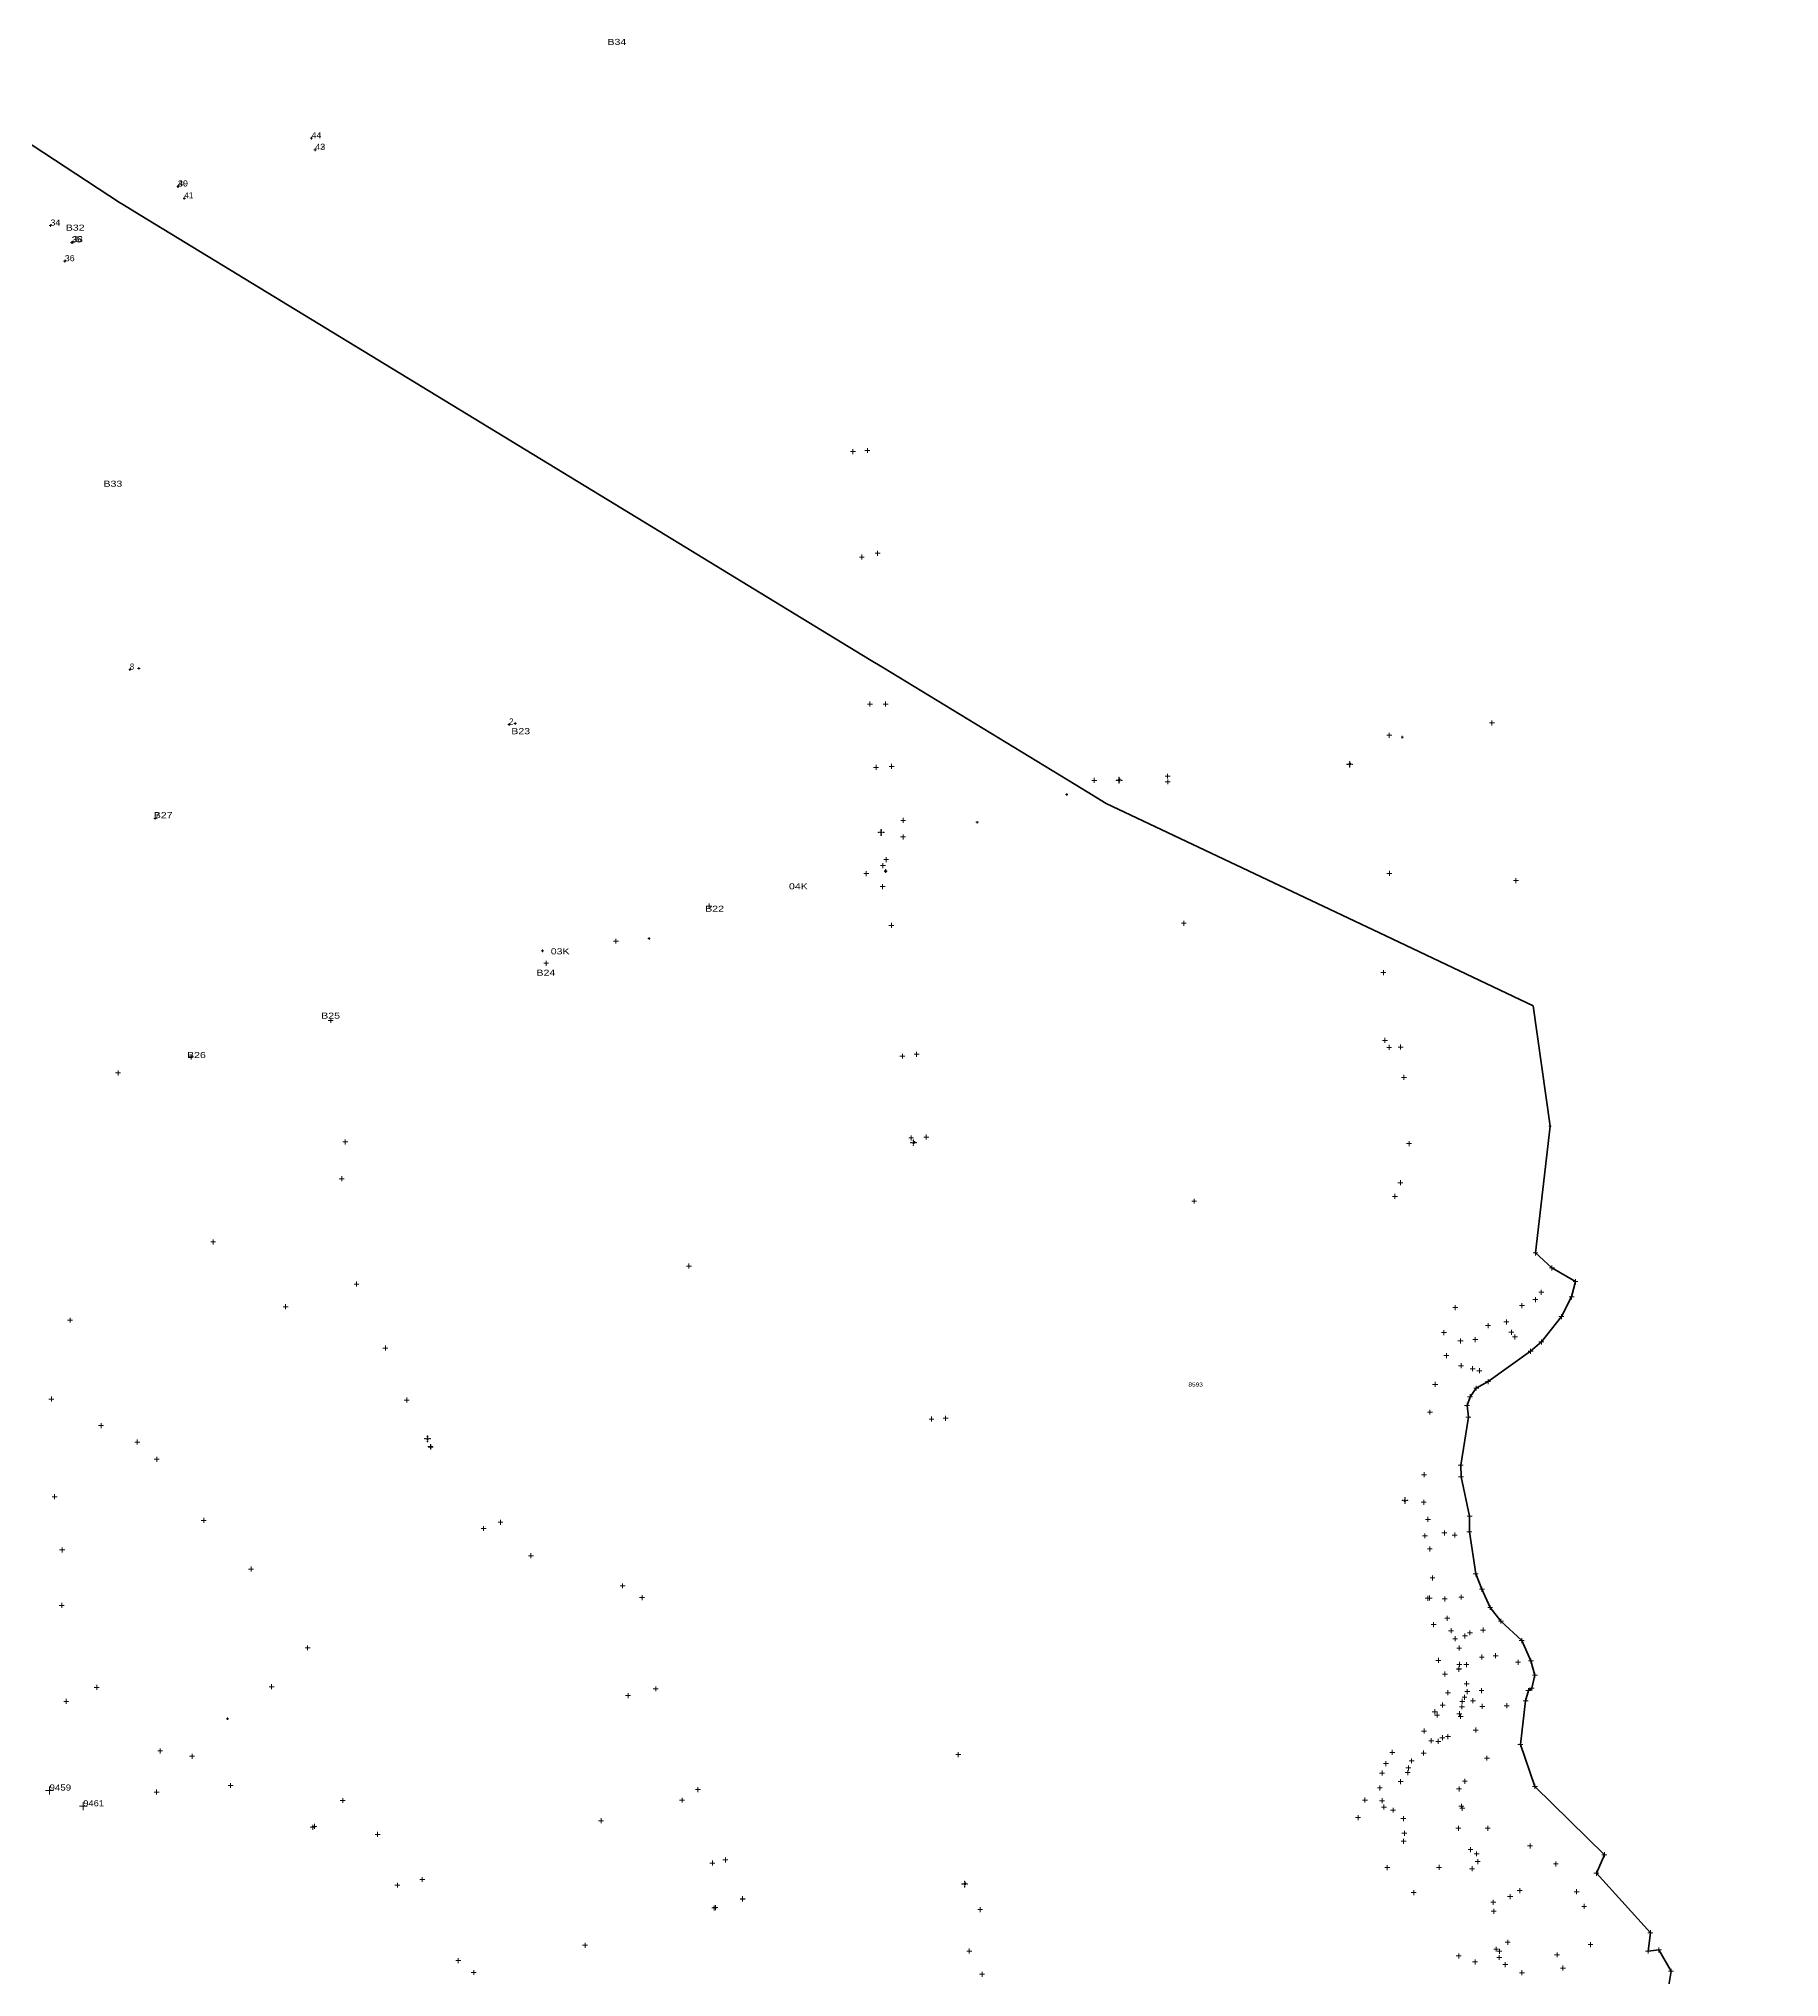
# Model space of a CAD drawing. Header units: metres. Extents: x 547847 to 551052, y 1837827 to 1840761.
# Drawn here: x 548987.4 to 549417.1, y 1840177.5 to 1840656.1 of the extents above; entities that cross this region are included whole.
import ezdxf

# ---------------------------------------------------------------- set-up
doc = ezdxf.new("R2010")
doc.units = ezdxf.units.M
doc.header["$LTSCALE"] = 0.6
doc.header["$PDMODE"] = 32
doc.header["$PDSIZE"] = 0.3
for name, color, linetype, lineweight in [('3', 7, 'Continuous', 13), ('4', 7, 'Continuous', 13), ('52', 7, 'Continuous', 35)]:
    doc.layers.add(name, color=color, linetype=linetype, lineweight=lineweight)
doc.layers.add('5', color=7, linetype='Continuous')

msp = doc.modelspace()

# ---------------------------------------------------------------- hatches: boundary and pattern name
at = {"layer": '3'}
for points in [[(549310.33, 1840476.96), (549310.59, 1840476.96), (549310.59, 1840477.07), (549310.33, 1840477.07)], [(549311.13, 1840477.01, 1), (549311.02, 1840477.01, 1)], [(549311.06, 1840477.5), (549311.14, 1840477.5), (549311.14, 1840477.72), (549311.06, 1840477.72)], [(549311.06, 1840476.27), (549311.14, 1840476.27), (549311.14, 1840476.52), (549311.06, 1840476.52)], [(549311.57, 1840476.96), (549311.8, 1840476.96), (549311.8, 1840477.07), (549311.57, 1840477.07)], [(549253.4, 1840473.02), (549253.63, 1840473.02), (549253.63, 1840473.1), (549253.4, 1840473.1)], [(549254.18, 1840473.04, 1), (549254.06, 1840473.04, 1)], [(549254.1, 1840473.53), (549254.18, 1840473.53), (549254.18, 1840473.79), (549254.1, 1840473.79)], [(549254.1, 1840472.33), (549254.18, 1840472.33), (549254.18, 1840472.55), (549254.1, 1840472.55)], [(549254.61, 1840473.02), (549254.87, 1840473.02), (549254.87, 1840473.1), (549254.61, 1840473.1)], [(549194.66, 1840460.12), (549194.88, 1840460.12), (549194.88, 1840460.23), (549194.66, 1840460.23)], [(549195.43, 1840460.17, 1), (549195.31, 1840460.17, 1)], [(549195.32, 1840460.66), (549195.43, 1840460.66), (549195.43, 1840460.88), (549195.32, 1840460.88)], [(549195.32, 1840459.43), (549195.43, 1840459.43), (549195.43, 1840459.68), (549195.32, 1840459.68)], [(549195.86, 1840460.12), (549196.11, 1840460.12), (549196.11, 1840460.23), (549195.86, 1840460.23)], [(549196.11, 1840450.6), (549196.23, 1840450.6), (549196.23, 1840450.65), (549196.11, 1840450.65)], [(549196.51, 1840450.62, 1), (549196.45, 1840450.62, 1)], [(549196.46, 1840450.87), (549196.51, 1840450.87), (549196.51, 1840451), (549196.46, 1840451)], [(549196.46, 1840450.25), (549196.51, 1840450.25), (549196.51, 1840450.37), (549196.46, 1840450.37)], [(549196.73, 1840450.6), (549196.86, 1840450.6), (549196.86, 1840450.65), (549196.73, 1840450.65)], [(549202.63, 1840383.54), (549202.89, 1840383.54), (549202.89, 1840383.62), (549202.63, 1840383.62)], [(549203.32, 1840384.05), (549203.4, 1840384.05), (549203.4, 1840384.31), (549203.32, 1840384.31)], [(549203.43, 1840383.56, 1), (549203.32, 1840383.56, 1)], [(549203.32, 1840382.84), (549203.4, 1840382.84), (549203.4, 1840383.07), (549203.32, 1840383.07)], [(549203.87, 1840383.54), (549204.1, 1840383.54), (549204.1, 1840383.62), (549203.87, 1840383.62)], [(549082.64, 1840310.42), (549082.86, 1840310.42), (549082.86, 1840310.52), (549082.64, 1840310.52)], [(549083.3, 1840310.95), (549083.41, 1840310.95), (549083.41, 1840311.17), (549083.3, 1840311.17)], [(549083.41, 1840310.46, 1), (549083.3, 1840310.46, 1)], [(549083.3, 1840309.71), (549083.41, 1840309.71), (549083.41, 1840309.97), (549083.3, 1840309.97)], [(549083.84, 1840310.42), (549084.09, 1840310.42), (549084.09, 1840310.52), (549083.84, 1840310.52)], [(549324.01, 1840295.18), (549324.23, 1840295.18), (549324.23, 1840295.26), (549324.01, 1840295.26)], [(549324.78, 1840295.2, 1), (549324.67, 1840295.2, 1)], [(549324.7, 1840295.69), (549324.78, 1840295.69), (549324.78, 1840295.92), (549324.7, 1840295.92)], [(549324.7, 1840294.45), (549324.78, 1840294.45), (549324.78, 1840294.71), (549324.7, 1840294.71)], [(549325.21, 1840295.18), (549325.47, 1840295.18), (549325.47, 1840295.26), (549325.21, 1840295.26)], [(549215.27, 1840200.46), (549215.53, 1840200.46), (549215.53, 1840200.54), (549215.27, 1840200.54)], [(549216.07, 1840200.49, 1), (549215.96, 1840200.49, 1)], [(549216, 1840200.97), (549216.08, 1840200.97), (549216.08, 1840201.23), (549216, 1840201.23)], [(549216, 1840199.76), (549216.08, 1840199.76), (549216.08, 1840199.99), (549216, 1840199.99)], [(549216.51, 1840200.46), (549216.74, 1840200.46), (549216.74, 1840200.54), (549216.51, 1840200.54)]]:
    msp.add_hatch(color=256, dxfattribs=at).paths.add_polyline_path(points)

# ---------------------------------------------------------------- linework, layer by layer
for p, q in [((549311.21, 1840477.16), (549311.24, 1840477.2)), ((549254.28, 1840473.23), (549254.25, 1840473.19)), ((549254.25, 1840473.19), (549254.28, 1840473.23)), ((549203.54, 1840383.75), (549203.51, 1840383.71)), ((549203.51, 1840383.71), (549203.54, 1840383.75)), ((549216.18, 1840200.67), (549216.15, 1840200.63)), ((549216.15, 1840200.63), (549216.18, 1840200.67))]:
    msp.add_line(p, q, dxfattribs=at)
for points in [[(549310.33, 1840476.96), (549310.59, 1840476.96), (549310.59, 1840477.07), (549310.33, 1840477.07)], [(549311.06, 1840477.5), (549311.14, 1840477.5), (549311.14, 1840477.72), (549311.06, 1840477.72)], [(549311.06, 1840476.27), (549311.14, 1840476.27), (549311.14, 1840476.52), (549311.06, 1840476.52)], [(549311.57, 1840476.96), (549311.8, 1840476.96), (549311.8, 1840477.07), (549311.57, 1840477.07)], [(549253.4, 1840473.02), (549253.63, 1840473.02), (549253.63, 1840473.1), (549253.4, 1840473.1)], [(549254.1, 1840473.53), (549254.18, 1840473.53), (549254.18, 1840473.79), (549254.1, 1840473.79)], [(549254.1, 1840472.33), (549254.18, 1840472.33), (549254.18, 1840472.55), (549254.1, 1840472.55)], [(549254.61, 1840473.02), (549254.87, 1840473.02), (549254.87, 1840473.1), (549254.61, 1840473.1)], [(549194.66, 1840460.12), (549194.88, 1840460.12), (549194.88, 1840460.23), (549194.66, 1840460.23)], [(549195.32, 1840460.66), (549195.43, 1840460.66), (549195.43, 1840460.88), (549195.32, 1840460.88)], [(549195.32, 1840459.43), (549195.43, 1840459.43), (549195.43, 1840459.68), (549195.32, 1840459.68)], [(549195.86, 1840460.12), (549196.11, 1840460.12), (549196.11, 1840460.23), (549195.86, 1840460.23)], [(549196.11, 1840450.6), (549196.23, 1840450.6), (549196.23, 1840450.65), (549196.11, 1840450.65)], [(549196.46, 1840450.87), (549196.51, 1840450.87), (549196.51, 1840451), (549196.46, 1840451)], [(549196.46, 1840450.25), (549196.51, 1840450.25), (549196.51, 1840450.37), (549196.46, 1840450.37)], [(549196.73, 1840450.6), (549196.86, 1840450.6), (549196.86, 1840450.65), (549196.73, 1840450.65)], [(549202.63, 1840383.54), (549202.89, 1840383.54), (549202.89, 1840383.62), (549202.63, 1840383.62)], [(549203.32, 1840384.05), (549203.4, 1840384.05), (549203.4, 1840384.31), (549203.32, 1840384.31)], [(549203.32, 1840382.84), (549203.4, 1840382.84), (549203.4, 1840383.07), (549203.32, 1840383.07)], [(549203.87, 1840383.54), (549204.1, 1840383.54), (549204.1, 1840383.62), (549203.87, 1840383.62)], [(549082.64, 1840310.42), (549082.86, 1840310.42), (549082.86, 1840310.52), (549082.64, 1840310.52)], [(549083.3, 1840310.95), (549083.41, 1840310.95), (549083.41, 1840311.17), (549083.3, 1840311.17)], [(549083.3, 1840309.71), (549083.41, 1840309.71), (549083.41, 1840309.97), (549083.3, 1840309.97)], [(549083.84, 1840310.42), (549084.09, 1840310.42), (549084.09, 1840310.52), (549083.84, 1840310.52)], [(549324.01, 1840295.18), (549324.23, 1840295.18), (549324.23, 1840295.26), (549324.01, 1840295.26)], [(549324.7, 1840295.69), (549324.78, 1840295.69), (549324.78, 1840295.92), (549324.7, 1840295.92)], [(549324.7, 1840294.45), (549324.78, 1840294.45), (549324.78, 1840294.71), (549324.7, 1840294.71)], [(549325.21, 1840295.18), (549325.47, 1840295.18), (549325.47, 1840295.26), (549325.21, 1840295.26)], [(549215.27, 1840200.46), (549215.53, 1840200.46), (549215.53, 1840200.54), (549215.27, 1840200.54)], [(549216, 1840200.97), (549216.08, 1840200.97), (549216.08, 1840201.23), (549216, 1840201.23)], [(549216, 1840199.76), (549216.08, 1840199.76), (549216.08, 1840199.99), (549216, 1840199.99)], [(549216.51, 1840200.46), (549216.74, 1840200.46), (549216.74, 1840200.54), (549216.51, 1840200.54)]]:
    msp.add_lwpolyline(points, close=True, dxfattribs=at)
for points in [[(549311.24, 1840477.19), (549311.24, 1840477.2), (549311.21, 1840477.16)], [(549195.54, 1840460.36), (549195.53, 1840460.36), (549195.5, 1840460.32)], [(549195.51, 1840460.32), (549195.5, 1840460.32), (549195.53, 1840460.36)], [(549196.65, 1840450.81), (549196.64, 1840450.81), (549196.61, 1840450.77)], [(549196.62, 1840450.77), (549196.61, 1840450.77), (549196.64, 1840450.81)], [(549083.52, 1840310.64), (549083.52, 1840310.65), (549083.48, 1840310.61)], [(549083.49, 1840310.61), (549083.48, 1840310.61), (549083.52, 1840310.65)], [(549324.89, 1840295.38), (549324.88, 1840295.39), (549324.85, 1840295.35)], [(549324.86, 1840295.35), (549324.85, 1840295.35), (549324.88, 1840295.39)]]:
    msp.add_lwpolyline(points, dxfattribs=at)
for centre, radius in [((549311.08, 1840477.01), 0.0586), ((549254.12, 1840473.04), 0.0586), ((549195.37, 1840460.17), 0.0586), ((549196.48, 1840450.62), 0.03), ((549203.37, 1840383.56), 0.0586), ((549083.36, 1840310.46), 0.0586), ((549324.72, 1840295.2), 0.0586), ((549216.02, 1840200.49), 0.0586)]:
    msp.add_circle(centre, radius, dxfattribs=at)
for centre, radius, start, end in [((549311.08, 1840477.01), 0.25, 49.3448, 48.4242), ((549311.08, 1840477.01), 0.2, 49.2259, 47.7453), ((549254.12, 1840473.04), 0.25, 49.3448, 48.4242), ((549254.12, 1840473.04), 0.2, 49.2259, 47.7453), ((549195.37, 1840460.17), 0.25, 49.3448, 48.4242), ((549195.37, 1840460.17), 0.2, 49.2259, 47.7453), ((549196.48, 1840450.62), 0.25, 49.3448, 48.4242), ((549196.48, 1840450.62), 0.2, 49.2259, 47.7453), ((549203.38, 1840383.56), 0.25, 49.3448, 48.4242), ((549203.38, 1840383.56), 0.2, 49.2259, 47.7453), ((549083.35, 1840310.46), 0.25, 49.3448, 48.4242), ((549083.35, 1840310.46), 0.2, 49.2259, 47.7453), ((549324.72, 1840295.2), 0.25, 49.3448, 48.4242), ((549324.72, 1840295.2), 0.2, 49.2259, 47.7453), ((549216.02, 1840200.48), 0.25, 49.3448, 48.4242), ((549216.02, 1840200.48), 0.2, 49.2259, 47.7453)]:
    msp.add_arc(centre, radius, start, end, dxfattribs=at)
for p in [(549311.21, 1840477.16), (549254.25, 1840473.19), (549254.28, 1840473.23), (549203.51, 1840383.71), (549203.54, 1840383.75), (549216.15, 1840200.63), (549216.18, 1840200.67)]:
    msp.add_point(p, dxfattribs=at)
at = {"layer": '4'}
for p, q in [((549055.01, 1840631.56), (549054.39, 1840631.56)), ((549054.7, 1840631.25), (549054.7, 1840631.87)), ((549055.97, 1840628.72), (549055.34, 1840628.72)), ((549055.96, 1840628.72), (549055.34, 1840628.72)), ((549055.65, 1840628.41), (549055.65, 1840629.04)), ((549055.65, 1840628.41), (549055.65, 1840629.03)), ((549022.07, 1840619.67), (549021.44, 1840619.67)), ((549022.07, 1840619.67), (549021.44, 1840619.67)), ((549021.75, 1840619.36), (549021.75, 1840619.98)), ((549021.76, 1840619.36), (549021.76, 1840619.98)), ((549023.63, 1840616.73), (549023, 1840616.73)), ((549023.31, 1840616.42), (549023.31, 1840617.05)), ((548990.56, 1840610.01), (548989.94, 1840610.01)), ((548990.25, 1840609.69), (548990.25, 1840610.32)), ((548995.83, 1840605.85), (548995.21, 1840605.85)), ((548996.09, 1840605.93), (548995.46, 1840605.93)), ((548995.52, 1840605.54), (548995.52, 1840606.17)), ((548995.78, 1840605.62), (548995.78, 1840606.24)), ((548994.1, 1840601.21), (548993.48, 1840601.21)), ((548993.79, 1840600.9), (548993.79, 1840601.53)), ((549189.01, 1840554.21), (549187.79, 1840554.21)), ((549188.4, 1840553.6), (549188.4, 1840554.82)), ((549192.59, 1840554.48), (549191.37, 1840554.48)), ((549191.98, 1840553.87), (549191.98, 1840555.09)), ((549191.22, 1840528.17), (549190, 1840528.17)), ((549190.61, 1840527.56), (549190.61, 1840528.8)), ((549195.14, 1840529.12), (549193.91, 1840529.12)), ((549194.52, 1840528.51), (549194.52, 1840529.73)), ((549010.2, 1840500.38), (549009.58, 1840500.38)), ((549009.89, 1840500.07), (549009.89, 1840500.69)), ((549012.38, 1840500.68), (549011.76, 1840500.68)), ((549012.07, 1840500.37), (549012.07, 1840500.99)), ((549193.24, 1840491.87), (549192.01, 1840491.87)), ((549192.62, 1840491.26), (549192.62, 1840492.48)), ((549197.08, 1840491.87), (549195.86, 1840491.87)), ((549196.47, 1840491.24), (549196.47, 1840492.48)), ((549103.85, 1840486.82), (549103.22, 1840486.82)), ((549103.54, 1840486.51), (549103.54, 1840487.13)), ((549105.33, 1840487.07), (549104.7, 1840487.07)), ((549105.02, 1840486.76), (549105.02, 1840487.38)), ((549346.82, 1840487.22), (549345.6, 1840487.22)), ((549346.21, 1840486.61), (549346.21, 1840487.83)), ((549321.47, 1840484.15), (549320.25, 1840484.15)), ((549320.86, 1840483.54), (549320.86, 1840484.78)), ((549324.37, 1840483.69), (549323.75, 1840483.69)), ((549324.06, 1840483.38), (549324.06, 1840484)), ((549194.73, 1840476.24), (549193.5, 1840476.24)), ((549194.12, 1840475.63), (549194.12, 1840476.85)), ((549198.6, 1840476.47), (549197.37, 1840476.47)), ((549197.98, 1840475.84), (549197.98, 1840477.08)), ((549248.62, 1840473.02), (549247.39, 1840473.02)), ((549248, 1840472.4), (549248, 1840473.63)), ((549266.74, 1840474.06), (549265.52, 1840474.06)), ((549266.76, 1840472.67), (549265.54, 1840472.67)), ((549266.13, 1840473.45), (549266.13, 1840474.68)), ((549266.15, 1840472.06), (549266.15, 1840473.28)), ((549241.52, 1840469.55), (549240.9, 1840469.55)), ((549241.21, 1840469.24), (549241.21, 1840469.86)), ((549016.41, 1840463.65), (549015.78, 1840463.65)), ((549016.09, 1840463.33), (549016.09, 1840463.96)), ((549201.43, 1840463.15), (549200.21, 1840463.15)), ((549200.82, 1840462.54), (549200.82, 1840463.76)), ((549219.41, 1840462.67), (549218.78, 1840462.67)), ((549219.1, 1840462.36), (549219.1, 1840462.98)), ((549201.42, 1840459.06), (549200.18, 1840459.06)), ((549200.81, 1840458.45), (549200.81, 1840459.67)), ((549196.43, 1840451.99), (549195.21, 1840451.99)), ((549195.82, 1840451.36), (549195.82, 1840452.6)), ((549197.23, 1840453.47), (549196.01, 1840453.47)), ((549196.62, 1840452.86), (549196.62, 1840454.08)), ((549192.33, 1840450), (549191.1, 1840450)), ((549191.72, 1840449.39), (549191.72, 1840450.61)), ((549196.34, 1840446.8), (549195.12, 1840446.8)), ((549195.73, 1840446.19), (549195.73, 1840447.41)), ((549321.49, 1840450.07), (549320.26, 1840450.07)), ((549320.88, 1840449.46), (549320.88, 1840450.68)), ((549352.74, 1840448.29), (549351.5, 1840448.29)), ((549352.13, 1840447.68), (549352.13, 1840448.9)), ((549152.95, 1840441.38), (549152.95, 1840442.6)), ((549153.56, 1840441.99), (549152.34, 1840441.99)), ((549198.54, 1840437.22), (549197.32, 1840437.22)), ((549197.93, 1840436.61), (549197.93, 1840437.83)), ((549270.73, 1840437.76), (549269.51, 1840437.76)), ((549270.12, 1840437.15), (549270.12, 1840438.37)), ((549130.52, 1840433.32), (549129.28, 1840433.32)), ((549129.91, 1840432.71), (549129.91, 1840433.93)), ((549138.38, 1840433.97), (549137.76, 1840433.97)), ((549138.07, 1840433.66), (549138.07, 1840434.29)), ((549112.06, 1840430.93), (549111.44, 1840430.93)), ((549111.75, 1840430.62), (549111.75, 1840431.24)), ((549113.28, 1840427.86), (549112.06, 1840427.86)), ((549112.67, 1840427.25), (549112.67, 1840428.48)), ((549320.02, 1840425.55), (549318.8, 1840425.55)), ((549319.41, 1840424.94), (549319.41, 1840426.16)), ((549060.1, 1840413.73), (549058.86, 1840413.73)), ((549059.47, 1840413.12), (549059.47, 1840414.34)), ((549320.4, 1840408.83), (549319.18, 1840408.83)), ((549319.79, 1840408.22), (549319.79, 1840409.44)), ((549025.6, 1840404.75), (549024.36, 1840404.75)), ((549024.99, 1840404.14), (549024.99, 1840405.38)), ((549201.23, 1840404.93), (549200.01, 1840404.93)), ((549200.62, 1840404.32), (549200.62, 1840405.54)), ((549204.74, 1840405.39), (549203.5, 1840405.39)), ((549204.13, 1840404.78), (549204.13, 1840406.02)), ((549321.44, 1840407.08), (549320.22, 1840407.08)), ((549320.83, 1840406.47), (549320.83, 1840407.69)), ((549324.28, 1840407.19), (549323.05, 1840407.19)), ((549323.66, 1840406.58), (549323.66, 1840407.8)), ((549007.57, 1840400.79), (549006.35, 1840400.79)), ((549006.96, 1840400.18), (549006.96, 1840401.42)), ((549325.08, 1840399.69), (549323.84, 1840399.69)), ((549324.45, 1840399.08), (549324.45, 1840400.3)), ((549203.41, 1840384.74), (549202.19, 1840384.74)), ((549202.8, 1840384.13), (549202.8, 1840385.35)), ((549207.15, 1840384.97), (549205.93, 1840384.97)), ((549206.54, 1840384.36), (549206.54, 1840385.58)), ((549360.85, 1840387.68), (549360.23, 1840387.68)), ((549360.54, 1840387.36), (549360.54, 1840387.99)), ((549063.66, 1840383.77), (549062.44, 1840383.77)), ((549063.05, 1840383.16), (549063.05, 1840384.38)), ((549326.34, 1840383.34), (549325.1, 1840383.34)), ((549325.73, 1840382.73), (549325.73, 1840383.95)), ((549062.18, 1840374.04), (549062.18, 1840375.26)), ((549062.79, 1840374.65), (549061.57, 1840374.65)), ((549322.85, 1840370.32), (549321.63, 1840370.32)), ((549322.24, 1840369.71), (549322.24, 1840370.93)), ((549324.22, 1840373.69), (549323, 1840373.69)), ((549323.61, 1840373.08), (549323.61, 1840374.3)), ((549273.29, 1840369.13), (549272.06, 1840369.13)), ((549272.68, 1840368.52), (549272.68, 1840369.74)), ((549031.06, 1840359.05), (549029.83, 1840359.05)), ((549030.44, 1840358.44), (549030.44, 1840359.66)), ((549357.57, 1840356.36), (549356.34, 1840356.36)), ((549356.96, 1840355.75), (549356.96, 1840356.97)), ((549148.52, 1840353.11), (549147.3, 1840353.11)), ((549147.91, 1840352.5), (549147.91, 1840353.72)), ((549361.62, 1840352.65), (549360.4, 1840352.65)), ((549361.01, 1840352.04), (549361.01, 1840353.26)), ((549066.45, 1840348.66), (549065.23, 1840348.66)), ((549065.84, 1840348.05), (549065.84, 1840349.27)), ((549358.99, 1840346.62), (549357.77, 1840346.62)), ((549358.38, 1840345.99), (549358.38, 1840347.23)), ((549367.45, 1840349.27), (549366.22, 1840349.27)), ((549366.84, 1840348.66), (549366.84, 1840349.88)), ((549048.94, 1840343.06), (549047.72, 1840343.06)), ((549048.33, 1840342.45), (549048.33, 1840343.67)), ((549337.75, 1840342.86), (549336.53, 1840342.86)), ((549337.14, 1840342.25), (549337.14, 1840343.47)), ((549354.22, 1840343.34), (549353, 1840343.34)), ((549353.61, 1840342.73), (549353.61, 1840343.95)), ((549357.55, 1840344.82), (549356.32, 1840344.82)), ((549356.94, 1840344.2), (549356.94, 1840345.43)), ((549366.48, 1840345.48), (549365.26, 1840345.48)), ((549365.87, 1840344.87), (549365.87, 1840346.1)), ((548995.72, 1840339.74), (548994.48, 1840339.74)), ((548995.11, 1840339.13), (548995.11, 1840340.36)), ((549334.36, 1840336.07), (549334.36, 1840337.29)), ((549345.87, 1840338.39), (549344.65, 1840338.39)), ((549345.26, 1840337.78), (549345.26, 1840339)), ((549350.39, 1840339.3), (549349.15, 1840339.3)), ((549349.76, 1840338.68), (549349.76, 1840339.91)), ((549351.62, 1840336.75), (549350.4, 1840336.75)), ((549351.01, 1840336.14), (549351.01, 1840337.36)), ((549363.95, 1840340.63), (549362.72, 1840340.63)), ((549363.34, 1840340.02), (549363.34, 1840341.24)), ((549073.58, 1840332.84), (549072.36, 1840332.84)), ((549072.97, 1840332.23), (549072.97, 1840333.45)), ((549334.97, 1840336.68), (549333.75, 1840336.68)), ((549339.06, 1840334.61), (549337.82, 1840334.61)), ((549338.43, 1840334), (549338.43, 1840335.22)), ((549342.7, 1840334.95), (549341.48, 1840334.95)), ((549342.09, 1840334.34), (549342.09, 1840335.58)), ((549352.5, 1840335.59), (549351.26, 1840335.59)), ((549351.89, 1840334.98), (549351.89, 1840336.2)), ((549356.35, 1840332.06), (549355.11, 1840332.06)), ((549355.74, 1840331.44), (549355.74, 1840332.67)), ((549359.02, 1840334.38), (549357.79, 1840334.38)), ((549358.4, 1840333.77), (549358.4, 1840334.99)), ((549335.57, 1840331), (549334.35, 1840331)), ((549334.96, 1840330.39), (549334.96, 1840331.62)), ((549339.2, 1840328.5), (549337.97, 1840328.5)), ((549338.58, 1840327.89), (549338.58, 1840329.12)), ((549342.02, 1840327.76), (549340.79, 1840327.76)), ((549341.4, 1840327.14), (549341.4, 1840328.37)), ((549343.71, 1840327.27), (549342.48, 1840327.27)), ((549343.1, 1840326.66), (549343.1, 1840327.88)), ((549332.8, 1840323.88), (549331.56, 1840323.88)), ((549332.17, 1840323.26), (549332.17, 1840324.49)), ((549342.94, 1840322.95), (549341.7, 1840322.95)), ((549342.33, 1840322.34), (549342.33, 1840323.56)), ((549345.86, 1840324.59), (549344.62, 1840324.59)), ((549345.25, 1840323.98), (549345.25, 1840325.2)), ((548991.11, 1840320.27), (548989.89, 1840320.27)), ((548990.5, 1840319.66), (548990.5, 1840320.9)), ((549078.84, 1840320.02), (549077.6, 1840320.02)), ((549078.23, 1840319.41), (549078.23, 1840320.64)), ((549330.89, 1840316.42), (549330.89, 1840317.64)), ((549340.66, 1840318.69), (549339.44, 1840318.69)), ((549340.05, 1840318.08), (549340.05, 1840319.3)), ((549341.4, 1840320.83), (549340.18, 1840320.83)), ((549340.79, 1840320.22), (549340.79, 1840321.44)), ((549003.36, 1840313.72), (549002.14, 1840313.72)), ((549002.75, 1840313.11), (549002.75, 1840314.33)), ((549208.42, 1840315.33), (549207.2, 1840315.33)), ((549207.81, 1840314.72), (549207.81, 1840315.94)), ((549211.9, 1840315.52), (549210.66, 1840315.52)), ((549211.29, 1840314.9), (549211.29, 1840316.13)), ((549331.5, 1840317.03), (549330.28, 1840317.03)), ((549340.99, 1840315.79), (549339.76, 1840315.79)), ((549340.38, 1840315.17), (549340.38, 1840316.4)), ((549012.3, 1840309.63), (549011.07, 1840309.63)), ((549011.68, 1840309.02), (549011.68, 1840310.26)), ((549084.71, 1840308.52), (549083.49, 1840308.52)), ((549084.76, 1840308.41), (549083.54, 1840308.41)), ((549084.1, 1840307.91), (549084.1, 1840309.13)), ((549084.15, 1840307.78), (549084.15, 1840309.02)), ((549017.12, 1840305.39), (549015.89, 1840305.39)), ((549016.51, 1840304.76), (549016.51, 1840306)), ((549339.12, 1840303.91), (549337.9, 1840303.91)), ((549338.51, 1840303.28), (549338.51, 1840304.52)), ((549330.07, 1840301.57), (549328.84, 1840301.57)), ((549329.46, 1840300.96), (549329.46, 1840302.18)), ((549339.2, 1840301.1), (549337.98, 1840301.1)), ((549338.59, 1840300.49), (549338.59, 1840301.71)), ((548991.9, 1840296.15), (548990.68, 1840296.15)), ((548991.29, 1840295.54), (548991.29, 1840296.76)), ((549330, 1840294.77), (549328.76, 1840294.77)), ((549329.37, 1840294.16), (549329.37, 1840295.38)), ((549028.74, 1840290.28), (549027.5, 1840290.28)), ((549028.13, 1840289.67), (549028.13, 1840290.9)), ((549097.2, 1840287.69), (549097.2, 1840288.91)), ((549102, 1840289.84), (549100.78, 1840289.84)), ((549101.39, 1840289.23), (549101.39, 1840290.45)), ((549331.01, 1840290.56), (549329.78, 1840290.56)), ((549330.4, 1840289.95), (549330.4, 1840291.17)), ((549341.28, 1840291.33), (549340.06, 1840291.33)), ((549340.67, 1840290.72), (549340.67, 1840291.94)), ((549097.82, 1840288.3), (549096.59, 1840288.3)), ((549330.25, 1840286.5), (549329.03, 1840286.5)), ((549329.64, 1840285.89), (549329.64, 1840287.11)), ((549335.08, 1840287.22), (549333.86, 1840287.22)), ((549334.47, 1840286.61), (549334.47, 1840287.83)), ((549337.61, 1840286.69), (549336.39, 1840286.69)), ((549337, 1840286.08), (549337, 1840287.3)), ((549341.26, 1840287.52), (549340.04, 1840287.52)), ((549340.65, 1840286.91), (549340.65, 1840288.13)), ((548993.78, 1840283), (548992.54, 1840283)), ((548993.15, 1840282.39), (548993.15, 1840283.62)), ((549109.53, 1840281.58), (549108.3, 1840281.58)), ((549108.92, 1840280.96), (549108.92, 1840282.19)), ((549331.48, 1840283.26), (549330.26, 1840283.26)), ((549330.87, 1840282.64), (549330.87, 1840283.87)), ((549040.42, 1840278.29), (549039.2, 1840278.29)), ((549039.81, 1840277.68), (549039.81, 1840278.9)), ((549131.54, 1840273.54), (549131.54, 1840274.76)), ((549332.14, 1840276.09), (549330.92, 1840276.09)), ((549331.53, 1840275.48), (549331.53, 1840276.7)), ((549342.82, 1840277.09), (549341.58, 1840277.09)), ((549342.19, 1840276.48), (549342.19, 1840277.7)), ((548993.05, 1840268.68), (548993.05, 1840269.92)), ((549132.15, 1840274.15), (549130.93, 1840274.15)), ((549136.98, 1840271.24), (549135.74, 1840271.24)), ((549136.37, 1840270.63), (549136.37, 1840271.85)), ((549330.98, 1840271.08), (549329.74, 1840271.08)), ((549331.41, 1840271.14), (549330.19, 1840271.14)), ((549330.35, 1840270.47), (549330.35, 1840271.69)), ((549330.8, 1840270.53), (549330.8, 1840271.75)), ((549335.14, 1840270.91), (549333.92, 1840270.91)), ((549334.53, 1840270.3), (549334.53, 1840271.52)), ((549339.26, 1840271.35), (549338.02, 1840271.35)), ((549338.63, 1840270.74), (549338.63, 1840271.96)), ((549344.34, 1840273.3), (549343.1, 1840273.3)), ((549343.71, 1840272.69), (549343.71, 1840273.91)), ((548993.68, 1840269.31), (548992.44, 1840269.31)), ((549331.78, 1840263.94), (549331.78, 1840265.18)), ((549335.77, 1840266.13), (549334.54, 1840266.13)), ((549335.16, 1840265.52), (549335.16, 1840266.74)), ((549346.37, 1840268.8), (549345.15, 1840268.8)), ((549345.76, 1840268.19), (549345.76, 1840269.41)), ((549349.02, 1840265.43), (549347.79, 1840265.43)), ((549348.4, 1840264.82), (549348.4, 1840266.04)), ((549332.39, 1840264.57), (549331.17, 1840264.57)), ((549336.74, 1840263.07), (549335.5, 1840263.07)), ((549336.11, 1840262.46), (549336.11, 1840263.68)), ((549337.73, 1840261.07), (549336.51, 1840261.07)), ((549337.12, 1840260.46), (549337.12, 1840261.68)), ((549340.15, 1840261.77), (549338.92, 1840261.77)), ((549339.53, 1840261.16), (549339.53, 1840262.38)), ((549341.39, 1840262.54), (549340.17, 1840262.54)), ((549340.78, 1840261.93), (549340.78, 1840263.15)), ((549344.62, 1840263.23), (549343.39, 1840263.23)), ((549344, 1840262.62), (549344, 1840263.84)), ((549354.18, 1840260.64), (549352.94, 1840260.64)), ((549353.55, 1840260.03), (549353.55, 1840261.26)), ((549054.39, 1840258.84), (549053.15, 1840258.84)), ((549053.76, 1840258.23), (549053.76, 1840259.45)), ((549333.6, 1840255.75), (549332.37, 1840255.75)), ((549332.98, 1840255.14), (549332.98, 1840256.36)), ((549338.72, 1840258.77), (549337.5, 1840258.77)), ((549338.11, 1840258.16), (549338.11, 1840259.38)), ((549338.15, 1840254.14), (549338.15, 1840255.36)), ((549338.17, 1840254.11), (549338.17, 1840255.34)), ((549344.31, 1840256.55), (549343.09, 1840256.55)), ((549343.7, 1840255.94), (549343.7, 1840257.16)), ((549347.7, 1840256.88), (549346.48, 1840256.88)), ((549347.09, 1840256.27), (549347.09, 1840257.49)), ((549352.66, 1840254.65), (549352.66, 1840255.87)), ((549356.44, 1840255.62), (549355.22, 1840255.62)), ((549355.83, 1840255.01), (549355.83, 1840256.23)), ((549335.21, 1840252.33), (549333.99, 1840252.33)), ((549334.6, 1840251.72), (549334.6, 1840252.96)), ((549338.68, 1840253.62), (549337.44, 1840253.62)), ((549338.67, 1840253.56), (549337.45, 1840253.56)), ((549338.76, 1840254.75), (549337.54, 1840254.75)), ((549338.78, 1840254.72), (549337.56, 1840254.72)), ((549338.05, 1840253.01), (549338.05, 1840254.23)), ((549338.06, 1840252.95), (549338.06, 1840254.17)), ((549340.51, 1840254.71), (549339.29, 1840254.71)), ((549339.9, 1840254.1), (549339.9, 1840255.33)), ((549339.95, 1840249.38), (549339.95, 1840250.6)), ((549353.27, 1840255.26), (549352.05, 1840255.26)), ((549357.44, 1840252.08), (549356.21, 1840252.08)), ((549356.82, 1840251.47), (549356.82, 1840252.7)), ((548994.14, 1840244.99), (548994.14, 1840246.23)), ((549002.31, 1840249.06), (549001.09, 1840249.06)), ((549001.7, 1840248.45), (549001.7, 1840249.67)), ((549045.49, 1840249.24), (549044.27, 1840249.24)), ((549044.88, 1840248.63), (549044.88, 1840249.85)), ((549133.51, 1840247.05), (549132.28, 1840247.05)), ((549132.9, 1840246.42), (549132.9, 1840247.66)), ((549140.36, 1840248.72), (549139.12, 1840248.72)), ((549139.73, 1840248.11), (549139.73, 1840249.33)), ((549335.96, 1840247.74), (549334.73, 1840247.74)), ((549335.34, 1840247.12), (549335.34, 1840248.35)), ((549340.03, 1840246.63), (549338.81, 1840246.63)), ((549338.86, 1840244.99), (549338.86, 1840246.22)), ((549340.56, 1840249.99), (549339.34, 1840249.99)), ((549339.42, 1840246.02), (549339.42, 1840247.24)), ((549340.72, 1840248.03), (549339.49, 1840248.03)), ((549340.1, 1840247.42), (549340.1, 1840248.66)), ((549341.51, 1840245.15), (549341.51, 1840246.38)), ((549344.23, 1840248.28), (549343.01, 1840248.28)), ((549343.62, 1840247.67), (549343.62, 1840248.89)), ((549354.52, 1840245.14), (549354.52, 1840246.36)), ((549355.82, 1840248.31), (549354.6, 1840248.31)), ((549355.21, 1840247.7), (549355.21, 1840248.92)), ((549356.66, 1840248.86), (549355.43, 1840248.86)), ((549356.04, 1840248.25), (549356.04, 1840249.47)), ((548994.75, 1840245.62), (548993.53, 1840245.62)), ((549034.31, 1840241.34), (549033.68, 1840241.34)), ((549033.99, 1840241.02), (549033.99, 1840241.65)), ((549332.72, 1840243.06), (549331.48, 1840243.06)), ((549333.26, 1840242.24), (549332.03, 1840242.24)), ((549332.09, 1840242.45), (549332.09, 1840243.67)), ((549332.64, 1840241.63), (549332.64, 1840242.85)), ((549334.62, 1840244.71), (549333.39, 1840244.71)), ((549334, 1840244.1), (549334, 1840245.32)), ((549338.76, 1840242.56), (549337.52, 1840242.56)), ((549339.06, 1840241.9), (549337.84, 1840241.9)), ((549338.15, 1840241.94), (549338.15, 1840243.17)), ((549339.41, 1840244.27), (549338.19, 1840244.27)), ((549339.47, 1840245.6), (549338.25, 1840245.6)), ((549338.45, 1840241.28), (549338.45, 1840242.51)), ((549338.8, 1840243.66), (549338.8, 1840244.88)), ((549342.12, 1840245.76), (549340.9, 1840245.76)), ((549344.43, 1840244.36), (549343.19, 1840244.36)), ((549343.82, 1840243.75), (549343.82, 1840244.98)), ((549350.46, 1840244.55), (549349.22, 1840244.55)), ((549349.85, 1840243.92), (549349.85, 1840245.16)), ((549355.13, 1840245.75), (549353.91, 1840245.75)), ((549330.04, 1840238.27), (549328.82, 1840238.27)), ((549329.43, 1840237.66), (549329.43, 1840238.88)), ((549331.19, 1840235.28), (549331.19, 1840236.52)), ((549332.96, 1840235.14), (549332.96, 1840236.36)), ((549334.57, 1840236.64), (549333.35, 1840236.64)), ((549333.96, 1840236.03), (549333.96, 1840237.26)), ((549335.94, 1840236.91), (549334.72, 1840236.91)), ((549335.33, 1840236.3), (549335.33, 1840237.52)), ((549342.8, 1840238.52), (549341.56, 1840238.52)), ((549342.19, 1840237.91), (549342.19, 1840239.13)), ((549017.97, 1840233.38), (549016.75, 1840233.38)), ((549017.36, 1840232.76), (549017.36, 1840233.99)), ((549025.85, 1840232.05), (549024.61, 1840232.05)), ((549025.24, 1840231.44), (549025.24, 1840232.66)), ((549215.02, 1840232.47), (549213.8, 1840232.47)), ((549214.41, 1840231.86), (549214.41, 1840233.1)), ((549322.22, 1840233.02), (549320.99, 1840233.02)), ((549321.6, 1840232.41), (549321.6, 1840233.63)), ((549326.36, 1840230.32), (549326.36, 1840231.55)), ((549329.92, 1840232.85), (549328.7, 1840232.85)), ((549329.31, 1840232.24), (549329.31, 1840233.46)), ((549331.82, 1840235.89), (549330.58, 1840235.89)), ((549333.57, 1840235.75), (549332.34, 1840235.75)), ((549345.57, 1840231.6), (549344.34, 1840231.6)), ((549344.96, 1840230.99), (549344.96, 1840232.21)), ((549353.85, 1840235.01), (549352.63, 1840235.01)), ((549353.24, 1840234.4), (549353.24, 1840235.62)), ((549319.67, 1840227.91), (549318.44, 1840227.91)), ((549319.06, 1840227.3), (549319.06, 1840228.52)), ((549320.62, 1840230.25), (549319.4, 1840230.25)), ((549320.01, 1840229.64), (549320.01, 1840230.86)), ((549326.03, 1840228.04), (549324.8, 1840228.04)), ((549326.2, 1840229.19), (549324.98, 1840229.19)), ((549325.42, 1840227.42), (549325.42, 1840228.65)), ((549325.59, 1840228.58), (549325.59, 1840229.82)), ((549326.97, 1840230.94), (549325.75, 1840230.94)), ((548990.99, 1840223.6), (548989.08, 1840223.6)), ((548990.03, 1840222.65), (548990.03, 1840224.58)), ((549017.07, 1840223.21), (549015.85, 1840223.21)), ((549016.46, 1840222.6), (549016.46, 1840223.83)), ((549035.36, 1840224.84), (549034.12, 1840224.84)), ((549034.75, 1840224.23), (549034.75, 1840225.45)), ((549146.23, 1840220.62), (549146.23, 1840221.84)), ((549150.78, 1840223.85), (549149.54, 1840223.85)), ((549150.15, 1840223.24), (549150.15, 1840224.46)), ((549314.83, 1840220.63), (549314.83, 1840221.85)), ((549319.13, 1840224.24), (549317.91, 1840224.24)), ((549318.52, 1840223.63), (549318.52, 1840224.86)), ((549324.27, 1840225.82), (549323.05, 1840225.82)), ((549323.66, 1840225.21), (549323.66, 1840226.43)), ((549338.72, 1840223.99), (549337.48, 1840223.99)), ((549338.11, 1840223.36), (549338.11, 1840224.6)), ((549340.12, 1840225.9), (549338.9, 1840225.9)), ((549339.51, 1840225.29), (549339.51, 1840226.51)), ((549357.44, 1840224.62), (549356.22, 1840224.62)), ((549356.83, 1840223.99), (549356.83, 1840225.23)), ((548999.36, 1840219.72), (548997.42, 1840219.72)), ((548998.37, 1840218.77), (548998.37, 1840220.67)), ((549063.06, 1840221.14), (549061.84, 1840221.14)), ((549062.45, 1840220.53), (549062.45, 1840221.75)), ((549146.84, 1840221.23), (549145.6, 1840221.23)), ((549313.16, 1840216.32), (549313.16, 1840217.56)), ((549315.44, 1840221.24), (549314.22, 1840221.24)), ((549319.67, 1840221.1), (549318.45, 1840221.1)), ((549320.14, 1840219.51), (549318.92, 1840219.51)), ((549319.06, 1840220.49), (549319.06, 1840221.71)), ((549319.53, 1840218.88), (549319.53, 1840220.12)), ((549322.4, 1840218.76), (549321.18, 1840218.76)), ((549321.79, 1840218.15), (549321.79, 1840219.37)), ((549324.35, 1840216.04), (549324.35, 1840217.28)), ((549339.28, 1840219.74), (549338.05, 1840219.74)), ((549339.49, 1840219.22), (549338.27, 1840219.22)), ((549338.66, 1840219.13), (549338.66, 1840220.35)), ((549338.88, 1840218.61), (549338.88, 1840219.84)), ((549055.66, 1840214.54), (549054.42, 1840214.54)), ((549056.05, 1840214.74), (549054.83, 1840214.74)), ((549055.05, 1840213.92), (549055.05, 1840215.15)), ((549055.44, 1840214.13), (549055.44, 1840215.35)), ((549071.68, 1840212.77), (549070.45, 1840212.77)), ((549071.06, 1840212.16), (549071.06, 1840213.38)), ((549126.84, 1840216.14), (549125.62, 1840216.14)), ((549126.23, 1840215.53), (549126.23, 1840216.76)), ((549313.77, 1840216.95), (549312.55, 1840216.95)), ((549324.96, 1840216.67), (549323.74, 1840216.67)), ((549325.2, 1840213.05), (549323.96, 1840213.05)), ((549324.59, 1840212.44), (549324.59, 1840213.66)), ((549338.52, 1840214.28), (549337.3, 1840214.28)), ((549337.91, 1840213.67), (549337.91, 1840214.89)), ((549345.77, 1840214.28), (549344.55, 1840214.28)), ((549345.16, 1840213.67), (549345.16, 1840214.89)), ((549325.02, 1840211.08), (549323.79, 1840211.08)), ((549324.4, 1840210.46), (549324.4, 1840211.69)), ((549341.52, 1840209.05), (549340.3, 1840209.05)), ((549340.91, 1840208.42), (549340.91, 1840209.66)), ((549343.03, 1840207.98), (549341.81, 1840207.98)), ((549342.42, 1840207.36), (549342.42, 1840208.59)), ((549356.22, 1840209.94), (549355, 1840209.94)), ((549355.61, 1840209.33), (549355.61, 1840210.55)), ((549374.6, 1840207.74), (549373.36, 1840207.74)), ((549373.97, 1840207.13), (549373.97, 1840208.36)), ((549154.33, 1840205.7), (549153.11, 1840205.7)), ((549153.72, 1840205.09), (549153.72, 1840206.31)), ((549157.53, 1840206.47), (549156.31, 1840206.47)), ((549156.92, 1840205.84), (549156.92, 1840207.08)), ((549320.95, 1840204.57), (549319.72, 1840204.57)), ((549320.34, 1840203.96), (549320.34, 1840205.18)), ((549333.77, 1840204.63), (549332.55, 1840204.63)), ((549333.16, 1840204.02), (549333.16, 1840205.24)), ((549341.91, 1840204.28), (549340.69, 1840204.28)), ((549341.3, 1840203.67), (549341.3, 1840204.89)), ((549343.32, 1840206.06), (549342.1, 1840206.06)), ((549342.71, 1840205.45), (549342.71, 1840206.67)), ((549362.59, 1840205.49), (549361.37, 1840205.49)), ((549361.98, 1840204.88), (549361.98, 1840206.1)), ((549372.6, 1840203.18), (549371.38, 1840203.18)), ((549371.99, 1840202.57), (549371.99, 1840203.79)), ((549076.56, 1840200.23), (549075.32, 1840200.23)), ((549075.95, 1840199.62), (549075.95, 1840200.84)), ((549082.69, 1840201.63), (549081.46, 1840201.63)), ((549082.08, 1840201.02), (549082.08, 1840202.24)), ((549327.5, 1840198.42), (549326.28, 1840198.42)), ((549326.89, 1840197.8), (549326.89, 1840199.03)), ((549350.69, 1840196.81), (549350.69, 1840198.03)), ((549353.69, 1840198.88), (549352.46, 1840198.88)), ((549353.07, 1840198.26), (549353.07, 1840199.49)), ((549367.74, 1840198.6), (549366.5, 1840198.6)), ((549367.11, 1840197.99), (549367.11, 1840199.21)), ((549154.79, 1840194.62), (549153.57, 1840194.62)), ((549155.09, 1840194.69), (549153.86, 1840194.69)), ((549154.18, 1840194.01), (549154.18, 1840195.23)), ((549154.48, 1840194.06), (549154.48, 1840195.3)), ((549161.77, 1840196.8), (549160.54, 1840196.8)), ((549161.78, 1840196.88), (549160.56, 1840196.88)), ((549161.16, 1840196.19), (549161.16, 1840197.41)), ((549161.17, 1840196.27), (549161.17, 1840197.49)), ((549220.44, 1840194.22), (549219.22, 1840194.22)), ((549219.83, 1840193.6), (549219.83, 1840194.83)), ((549347.13, 1840196), (549345.9, 1840196)), ((549347.27, 1840193.8), (549346.04, 1840193.8)), ((549346.52, 1840195.39), (549346.52, 1840196.61)), ((549346.66, 1840193.19), (549346.66, 1840194.41)), ((549351.32, 1840197.42), (549350.08, 1840197.42)), ((549369.59, 1840195.01), (549368.37, 1840195.01)), ((549368.98, 1840194.4), (549368.98, 1840195.62)), ((549385.96, 1840188.49), (549384.72, 1840188.49)), ((549385.35, 1840187.88), (549385.35, 1840189.1)), ((549122.88, 1840185.4), (549121.66, 1840185.4)), ((549122.27, 1840184.78), (549122.27, 1840186.01)), ((549217.74, 1840183.96), (549216.51, 1840183.96)), ((549217.12, 1840183.35), (549217.12, 1840184.58)), ((549347.86, 1840184.43), (549346.64, 1840184.43)), ((549347.25, 1840183.82), (549347.25, 1840185.04)), ((549348.68, 1840183.9), (549347.46, 1840183.9)), ((549348.07, 1840183.29), (549348.07, 1840184.52)), ((549350.72, 1840186.14), (549349.48, 1840186.14)), ((549350.09, 1840185.52), (549350.09, 1840186.75)), ((549362.29, 1840182.42), (549362.29, 1840183.64)), ((549371.15, 1840185.57), (549369.93, 1840185.57)), ((549370.54, 1840184.96), (549370.54, 1840186.18)), ((549385.36, 1840183.96), (549384.12, 1840183.96)), ((549384.75, 1840183.35), (549384.75, 1840184.57)), ((549388.04, 1840184.24), (549386.82, 1840184.24)), ((549387.43, 1840183.63), (549387.43, 1840184.85)), ((549091.56, 1840181.62), (549090.33, 1840181.62)), ((549090.94, 1840180.99), (549090.94, 1840182.23)), ((549094.81, 1840178.06), (549094.81, 1840179.29)), ((549220.31, 1840177.63), (549220.31, 1840178.85)), ((549338.61, 1840182.77), (549337.38, 1840182.77)), ((549338, 1840182.16), (549338, 1840183.38)), ((549342.65, 1840181.27), (549341.43, 1840181.27)), ((549342.04, 1840180.66), (549342.04, 1840181.88)), ((549348.62, 1840182.38), (549347.4, 1840182.38)), ((549348.01, 1840181.77), (549348.01, 1840182.99)), ((549350.09, 1840180.64), (549348.87, 1840180.64)), ((549349.48, 1840180.03), (549349.48, 1840181.26)), ((549353.62, 1840177.98), (549353.62, 1840179.21)), ((549362.9, 1840183.03), (549361.68, 1840183.03)), ((549364.33, 1840179.76), (549363.11, 1840179.76)), ((549363.72, 1840179.15), (549363.72, 1840180.37)), ((549391.05, 1840179), (549389.83, 1840179)), ((549390.44, 1840178.39), (549390.44, 1840179.61)), ((549095.42, 1840178.68), (549094.18, 1840178.68)), ((549220.92, 1840178.24), (549219.7, 1840178.24)), ((549354.23, 1840178.59), (549353.01, 1840178.59))]:
    msp.add_line(p, q, dxfattribs=at)
at = {"layer": '52'}
for points in [[(548961.74, 1840645.62), (549007.29, 1840615.75), (549007.85, 1840615.41), (549012.57, 1840612.53), (549140.61, 1840534.54), (549164.03, 1840520.28), (549192.54, 1840502.91), (549196, 1840500.8), (549243.25, 1840472.03), (549246.27, 1840470.18)], [(549246.27, 1840470.18), (549250.97, 1840467.32), (549267.66, 1840459.42), (549319.96, 1840434.66), (549356.42, 1840417.39)], [(549356.42, 1840417.39), (549360.54, 1840387.68), (549356.96, 1840356.36)], [(549356.96, 1840356.36), (549361.01, 1840352.65), (549366.84, 1840349.27), (549365.87, 1840345.48), (549363.34, 1840340.63), (549358.4, 1840334.38), (549355.74, 1840332.06), (549345.25, 1840324.59), (549342.33, 1840322.95), (549340.79, 1840320.83), (549340.05, 1840318.69), (549340.38, 1840315.79), (549338.51, 1840303.91), (549338.59, 1840301.1), (549340.67, 1840291.33), (549340.65, 1840287.52), (549342.19, 1840277.09), (549343.71, 1840273.3), (549345.76, 1840268.8), (549348.4, 1840265.43), (549353.55, 1840260.64), (549355.83, 1840255.62), (549356.82, 1840252.08), (549356.04, 1840248.86), (549355.21, 1840248.31), (549354.52, 1840245.75), (549353.24, 1840235.01)], [(549353.24, 1840235.01), (549356.83, 1840224.62), (549373.97, 1840207.74), (549371.99, 1840203.18), (549385.35, 1840188.49), (549384.75, 1840183.96), (549387.43, 1840184.24), (549390.44, 1840179), (549389.25, 1840171.61), (549391.62, 1840166.5), (549389.49, 1840164.11), (549397.4, 1840150.55), (549417.14, 1840128.06)]]:
    msp.add_lwpolyline(points, dxfattribs=at)

# ---------------------------------------------------------------- texts
at = {"layer": '4', "width": 1.2}
msp.add_text('8593', height=1, dxfattribs=at).set_placement((549271.25, 1840323.35))
at = {"layer": '5'}
for s, width, p in [('B34 ', 1.3, (549127.8, 1840654.62)), ('44', 1.1, (549054.7, 1840631.56)), ('42', 1.1, (549055.65, 1840628.72)), ('43', 1.1, (549055.65, 1840628.72)), ('40', 1.1, (549021.75, 1840619.67)), ('39', 1.1, (549021.76, 1840619.67)), ('34', 1.1, (548990.25, 1840610.01)), ('B32 ', 1.3, (548994.05, 1840608.76)), ('35', 1.1, (548995.52, 1840605.85)), ('38', 1.1, (548995.78, 1840605.93)), ('36', 1.1, (548993.79, 1840601.21)), ('B33 ', 1.3, (549003.36, 1840545.52)), ('8', 0.9, (549009.89, 1840500.38)), ('2', 0.9, (549103.54, 1840486.82)), ('B23 ', 1.3, (549104.06, 1840484.43)), ('B27 ', 1.3, (549015.78, 1840463.69)), ('7', 0.9, (549016.09, 1840463.65)), ('04K ', 1.3, (549172.62, 1840446.12)), ('B22 ', 1.3, (549151.94, 1840440.59)), ('03K ', 1.3, (549113.8, 1840430.07)), ('B24 ', 1.3, (549110.27, 1840424.78)), ('B25 ', 1.3, (549057.13, 1840414.19)), ('B26 ', 1.3, (549023.99, 1840404.46)), ('9459', 1.2, (548990.03, 1840223.6)), ('9461', 1.15, (548998.37, 1840219.72))]:
    msp.add_text(s, height=1.5, dxfattribs=dict(at, width=width)).set_placement(p)
msp.add_text('41', height=1.5, dxfattribs=at).set_placement((549023.31, 1840616.73))

doc.saveas('drawing.dxf')
